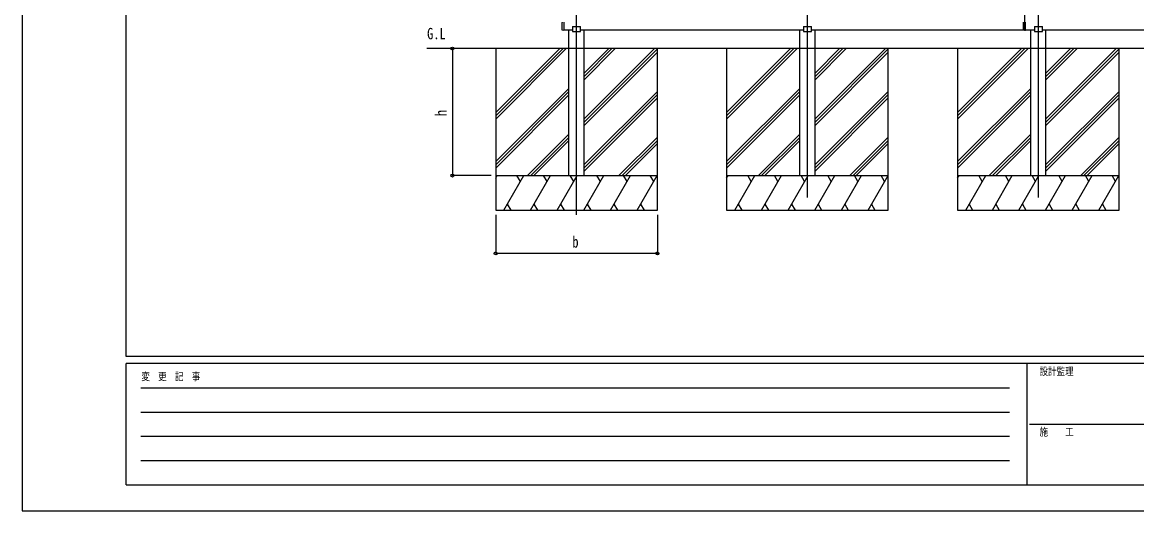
# Model space of a CAD drawing. Units: millimetres, scale not verified. Extents: x -6308 to 6308, y -4455 to 4455.
# Drawn here: x -6308 to -1482, y -4455 to -2339 of the extents above; entities that cross this region are included whole.
import ezdxf
from ezdxf.enums import TextEntityAlignment as Align

# ---------------------------------------------------------------- set-up
doc = ezdxf.new("R2010")
doc.units = ezdxf.units.MM
doc.header["$LTSCALE"] = 20
for name, color, linetype in [('0-2_USER1', 3, 'Continuous'), ('0-4_YKK_12', 2, 'Continuous'), ('0-5_YKK_A1', 4, 'Continuous'), ('0-6_YKK_D', 6, 'Continuous'), ('0-7_YKK_ZWAK', 7, 'Continuous')]:
    doc.layers.add(name, color=color, linetype=linetype)
doc.styles.add('ＭＳ ゴシック', font='')
doc.styles.get('ＭＳ ゴシック').set_extended_font_data('MS Gothic')

msp = doc.modelspace()

# ---------------------------------------------------------------- linework, layer by layer
at = {"layer": '0-4_YKK_12'}
for p, q in [((-2907.57, -3098.61), (-2907.57, 435.43)), ((-1907.57, -3098.61), (-1907.57, 435.43)), ((-3907.47, -3172.76), (-3907.47, 428.89))]:
    msp.add_line(p, q, dxfattribs=at)
at = {"layer": '0-5_YKK_A1'}
for p, q in [((-1968.07, -1452.9), (-1968.07, -2372.9)), ((-3970.07, -2372.6), (-3970.07, -2339.96)), ((-3962.07, -2338.85), (-3962.07, -2339.53)), ((-3924.77, -2357.9), (-3890.17, -2357.9)), ((-3924.77, -2357.9), (-3924.77, -2378.9)), ((-3890.17, -2378.9), (-3890.17, -2357.9)), ((-2924.87, -2357.9), (-2890.27, -2357.9)), ((-2924.87, -2357.9), (-2924.87, -2378.9)), ((-2890.27, -2378.9), (-2890.27, -2357.9)), ((-1972.57, -2339.34), (-1972.57, -2338.54)), ((-1972.57, -2372.58), (-1972.57, -2339.34)), ((-1968.07, -2338.34), (-1968.07, -2339.34)), ((-1968.07, -2372.84), (-1968.07, -2339.34)), ((-1963.57, -2339.34), (-1963.57, -2338.54)), ((-1963.57, -2372.58), (-1963.57, -2339.34)), ((-1924.87, -2357.9), (-1890.27, -2357.9)), ((-1924.87, -2357.9), (-1924.87, -2378.9)), ((-1890.27, -2378.9), (-1890.27, -2357.9)), ((-3962.39, -2374.01), (-3969.13, -2373.6)), ((-3924.77, -2372.9), (-3962.07, -2372.9)), ((-3940.47, -2452.9), (-3940.47, -2372.9)), ((-3924.77, -2378.9), (-3890.17, -2378.9)), ((-2924.87, -2372.9), (-3890.17, -2372.9)), ((-3874.47, -2452.9), (-3874.47, -2372.9)), ((-2940.57, -2452.9), (-2940.57, -2372.9)), ((-2924.87, -2378.9), (-2890.27, -2378.9)), ((-1972.57, -2372.9), (-2890.27, -2372.9)), ((-2874.57, -2452.9), (-2874.57, -2372.9)), ((-1972.57, -2373.37), (-1972.57, -2372.58)), ((-1968.07, -2373.84), (-1972.39, -2373.57)), ((-1963.57, -2373.37), (-1963.57, -2372.58)), ((-1924.87, -2372.9), (-1963.57, -2372.9)), ((-1940.57, -2452.9), (-1940.57, -2372.9)), ((-1924.87, -2378.9), (-1890.27, -2378.9)), ((-924.87, -2372.9), (-1890.27, -2372.9)), ((-1874.57, -2452.9), (-1874.57, -2372.9)), ((433.16, -2452.9), (-4555.87, -2452.9)), ((-4257.47, -2758.53), (-3951.84, -2452.9)), ((-4257.47, -2744.39), (-3965.98, -2452.9)), ((-4257.47, -2730.24), (-3980.12, -2452.9)), ((-3940.47, -3002.9), (-3940.47, -2452.9)), ((-3874.47, -3002.9), (-3874.47, -2452.9)), ((-3874.47, -2587.66), (-3739.71, -2452.9)), ((-3874.47, -2573.52), (-3753.85, -2452.9)), ((-3874.47, -2559.38), (-3767.99, -2452.9)), ((-3874.47, -2757.37), (-3570, -2452.9)), ((-3874.47, -2771.51), (-3557.47, -2454.51)), ((-3257.57, -2758.53), (-2951.94, -2452.9)), ((-3257.57, -2744.39), (-2966.08, -2452.9)), ((-3257.57, -2730.24), (-2980.22, -2452.9)), ((-2940.57, -3002.9), (-2940.57, -2452.9)), ((-2874.57, -3002.9), (-2874.57, -2452.9)), ((-2874.57, -2587.66), (-2739.81, -2452.9)), ((-2874.57, -2573.52), (-2753.95, -2452.9)), ((-2874.57, -2559.38), (-2768.09, -2452.9)), ((-2874.57, -2757.37), (-2570.1, -2452.9)), ((-2874.57, -2771.51), (-2557.57, -2454.51)), ((-2257.57, -2758.53), (-1951.94, -2452.9)), ((-2257.57, -2744.39), (-1966.08, -2452.9)), ((-2257.57, -2730.24), (-1980.22, -2452.9)), ((-1940.57, -3002.9), (-1940.57, -2452.9)), ((-1874.57, -3002.9), (-1874.57, -2452.9)), ((-1874.57, -2587.66), (-1739.81, -2452.9)), ((-1874.57, -2573.52), (-1753.95, -2452.9)), ((-1874.57, -2559.38), (-1768.09, -2452.9)), ((-1874.57, -2757.37), (-1570.1, -2452.9)), ((-1874.57, -2771.51), (-1557.57, -2454.51)), ((-3874.47, -2785.65), (-3557.47, -2468.65)), ((-2874.57, -2785.65), (-2557.57, -2468.65)), ((-1874.57, -2785.65), (-1557.57, -2468.65)), ((-4257.47, -2942.38), (-3940.47, -2625.38)), ((-4257.47, -2956.52), (-3940.47, -2639.52)), ((-4257.47, -2970.66), (-3940.47, -2653.66)), ((-3874.47, -2955.36), (-3557.47, -2638.36)), ((-3874.47, -2969.5), (-3557.47, -2652.5)), ((-3257.57, -2942.38), (-2940.57, -2625.38)), ((-3257.57, -2956.52), (-2940.57, -2639.52)), ((-3257.57, -2970.66), (-2940.57, -2653.66)), ((-2874.57, -2955.36), (-2557.57, -2638.36)), ((-2874.57, -2969.5), (-2557.57, -2652.5)), ((-2257.57, -2942.38), (-1940.57, -2625.38)), ((-2257.57, -2956.52), (-1940.57, -2639.52)), ((-2257.57, -2970.66), (-1940.57, -2653.66)), ((-1874.57, -2955.36), (-1557.57, -2638.36)), ((-1874.57, -2969.5), (-1557.57, -2652.5)), ((-3874.47, -2983.64), (-3557.47, -2666.64)), ((-2874.57, -2983.64), (-2557.57, -2666.64)), ((-1874.57, -2983.64), (-1557.57, -2666.64)), ((-4120, -3002.9), (-3940.47, -2823.37)), ((-4105.86, -3002.9), (-3940.47, -2837.51)), ((-3724.02, -3002.9), (-3557.47, -2836.35)), ((-3120.1, -3002.9), (-2940.57, -2823.37)), ((-3105.96, -3002.9), (-2940.57, -2837.51)), ((-2724.12, -3002.9), (-2557.57, -2836.35)), ((-2120.1, -3002.9), (-1940.57, -2823.37)), ((-2105.96, -3002.9), (-1940.57, -2837.51)), ((-1724.12, -3002.9), (-1557.57, -2836.35)), ((-4091.72, -3002.9), (-3940.47, -2851.65)), ((-3709.88, -3002.9), (-3557.47, -2850.49)), ((-3695.74, -3002.9), (-3557.47, -2864.63)), ((-3091.82, -3002.9), (-2940.57, -2851.65)), ((-2709.98, -3002.9), (-2557.57, -2850.49)), ((-2695.84, -3002.9), (-2557.57, -2864.63)), ((-2091.82, -3002.9), (-1940.57, -2851.65)), ((-1709.98, -3002.9), (-1557.57, -2850.49)), ((-1695.84, -3002.9), (-1557.57, -2864.63)), ((-4257.47, -3002.9), (-3557.47, -3002.9)), ((-4257.47, -3014.03), (-4251.05, -3002.9)), ((-4222.18, -3152.9), (-4135.58, -3002.9)), ((-4150.58, -3028.88), (-4165.58, -3002.9)), ((-4106.71, -3152.9), (-4020.11, -3002.9)), ((-4035.11, -3028.88), (-4050.11, -3002.9)), ((-3991.24, -3152.9), (-3904.64, -3002.9)), ((-3919.64, -3028.88), (-3934.64, -3002.9)), ((-3907.87, -3002.9), (-3907.47, -3002.5)), ((-3875.77, -3152.9), (-3789.17, -3002.9)), ((-3804.17, -3028.88), (-3819.17, -3002.9)), ((-3760.3, -3152.9), (-3673.7, -3002.9)), ((-3688.7, -3028.88), (-3703.7, -3002.9)), ((-3644.83, -3152.9), (-3558.23, -3002.9)), ((-3573.23, -3028.88), (-3588.23, -3002.9)), ((-3257.57, -3002.9), (-2557.57, -3002.9)), ((-3257.57, -3014.03), (-3251.15, -3002.9)), ((-3222.28, -3152.9), (-3135.68, -3002.9)), ((-3150.68, -3028.88), (-3165.68, -3002.9)), ((-3106.81, -3152.9), (-3020.21, -3002.9)), ((-3035.21, -3028.88), (-3050.21, -3002.9)), ((-2991.34, -3152.9), (-2904.74, -3002.9)), ((-2919.74, -3028.88), (-2934.74, -3002.9)), ((-2907.97, -3002.9), (-2907.57, -3002.5)), ((-2875.87, -3152.9), (-2789.27, -3002.9)), ((-2804.27, -3028.88), (-2819.27, -3002.9)), ((-2760.4, -3152.9), (-2673.8, -3002.9)), ((-2688.8, -3028.88), (-2703.8, -3002.9)), ((-2644.93, -3152.9), (-2558.33, -3002.9)), ((-2573.33, -3028.88), (-2588.33, -3002.9)), ((-2257.57, -3002.9), (-1557.57, -3002.9)), ((-2257.57, -3014.03), (-2251.15, -3002.9)), ((-2222.28, -3152.9), (-2135.68, -3002.9)), ((-2150.68, -3028.88), (-2165.68, -3002.9)), ((-2106.81, -3152.9), (-2020.21, -3002.9)), ((-2035.21, -3028.88), (-2050.21, -3002.9)), ((-1991.34, -3152.9), (-1904.74, -3002.9)), ((-1919.74, -3028.88), (-1934.74, -3002.9)), ((-1907.97, -3002.9), (-1907.57, -3002.5)), ((-1875.87, -3152.9), (-1789.27, -3002.9)), ((-1804.27, -3028.88), (-1819.27, -3002.9)), ((-1760.4, -3152.9), (-1673.8, -3002.9)), ((-1688.8, -3028.88), (-1703.8, -3002.9)), ((-1644.93, -3152.9), (-1558.33, -3002.9)), ((-1573.33, -3028.88), (-1588.33, -3002.9)), ((-4207.18, -3126.92), (-4192.18, -3152.9)), ((-4091.71, -3126.92), (-4076.71, -3152.9)), ((-3976.24, -3126.92), (-3961.24, -3152.9)), ((-3860.77, -3126.92), (-3845.77, -3152.9)), ((-3745.3, -3126.92), (-3730.3, -3152.9)), ((-3629.83, -3126.92), (-3614.83, -3152.9)), ((-3207.28, -3126.92), (-3192.28, -3152.9)), ((-3091.81, -3126.92), (-3076.81, -3152.9)), ((-2976.34, -3126.92), (-2961.34, -3152.9)), ((-2860.87, -3126.92), (-2845.87, -3152.9)), ((-2745.4, -3126.92), (-2730.4, -3152.9)), ((-2629.93, -3126.92), (-2614.93, -3152.9)), ((-2207.28, -3126.92), (-2192.28, -3152.9)), ((-2091.81, -3126.92), (-2076.81, -3152.9)), ((-1976.34, -3126.92), (-1961.34, -3152.9)), ((-1860.87, -3126.92), (-1845.87, -3152.9)), ((-1745.4, -3126.92), (-1730.4, -3152.9)), ((-1629.93, -3126.92), (-1614.93, -3152.9))]:
    msp.add_line(p, q, dxfattribs=at)
for points in [[(-3962.07, -2339.53), (-3962.07, -2373.03), (-3962.07, -2373.71)], [(-1968.07, -2372.84), (-1968.07, -2373.84), (-1963.76, -2373.57)]]:
    msp.add_lwpolyline(points, dxfattribs=at)
for points in [[(-3557.47, -3152.9), (-3557.47, -2452.9), (-4257.47, -2452.9), (-4257.47, -3152.9)], [(-2557.57, -3152.9), (-2557.57, -2452.9), (-3257.57, -2452.9), (-3257.57, -3152.9)], [(-1557.57, -3152.9), (-1557.57, -2452.9), (-2257.57, -2452.9), (-2257.57, -3152.9)]]:
    msp.add_lwpolyline(points, close=True, dxfattribs=at)
for centre, radius, start, end in [((-3969.07, -2339.96), 1, 93.5, 180), ((-3969.07, -2372.6), 1, 180, 266.5), ((-3962.37, -2373.71), 0.3, 266.5, 0), ((-1972.37, -2373.37), 0.2, 180, 266.5), ((-1963.77, -2373.37), 0.2, 273.5, 0)]:
    msp.add_arc(centre, radius, start, end, dxfattribs=at)
at = {"layer": '0-6_YKK_D'}
for p, q in [((-4277.47, -2452.9), (-4445.97, -2452.9)), ((-4444.97, -2452.9), (-4444.97, -3002.9)), ((-4277.47, -3002.9), (-4445.97, -3002.9)), ((-4257.47, -3172.9), (-4257.47, -3341.4)), ((-3557.47, -3172.9), (-3557.47, -3341.4)), ((-3557.47, -3340.4), (-4257.47, -3340.4))]:
    msp.add_line(p, q, dxfattribs=at)
for centre in [(-4444.97, -2452.9), (-4444.97, -3002.9), (-4257.47, -3340.4), (-3557.47, -3340.4)]:
    msp.add_circle(centre, 6.38, dxfattribs=at)
at = {"layer": '0-7_YKK_ZWAK'}
for p, q in [((-5857.47, -3787.5), (-5857.47, 4162.5)), ((5842.53, -3787.5), (-5857.47, -3787.5)), ((-1957.47, -3817.5), (-5857.47, -3817.5)), ((-5857.47, -4342.5), (-5857.47, -3817.5)), ((-1957.47, -3817.5), (-1957.47, -4342.5)), ((-7.47, -3817.5), (-1957.47, -3817.5)), ((-5793.72, -3922.5), (-2032.47, -3922.5)), ((-5793.72, -4027.5), (-2032.47, -4027.5)), ((-1946.22, -4080), (-7.47, -4080)), ((-5793.72, -4132.5), (-2032.47, -4132.5)), ((-5793.72, -4237.5), (-2032.47, -4237.5)), ((-5857.47, -4342.5), (-1957.47, -4342.5)), ((-1957.47, -4342.5), (-7.47, -4342.5))]:
    msp.add_line(p, q, dxfattribs=at)
msp.add_lwpolyline([(-6307.5, -4455), (6307.5, -4455), (6307.5, 4455), (-6307.5, 4455)], close=True, dxfattribs=at)

# ---------------------------------------------------------------- texts
at = {"layer": '0-2_USER1', "style": 'ＭＳ ゴシック', "width": 0.8}
msp.add_text('G.L', height=49.49, dxfattribs=at).set_placement((-4554.5, -2427.5), align=Align.BOTTOM_LEFT)
at = {"layer": '0-6_YKK_D', "style": 'ＭＳ ゴシック', "width": 0.8}
msp.add_text('h', height=49.49, rotation=90, dxfattribs=at).set_placement((-4455.47, -2745.9), align=Align.BOTTOM_LEFT)
msp.add_text('b', height=49.49, dxfattribs=at).set_placement((-3925.47, -3329.9), align=Align.BOTTOM_LEFT)
at = {"layer": '0-7_YKK_ZWAK', "style": 'ＭＳ ゴシック', "width": 0.8}
for s, p in [('変  更  記  事', (-5791.97, -3900)), ('設計監理', (-1902.47, -3877.5)), ('施\u3000\u3000工', (-1902.47, -4140))]:
    msp.add_text(s, height=32.99, dxfattribs=at).set_placement(p, align=Align.BOTTOM_LEFT)

doc.saveas('drawing.dxf')
